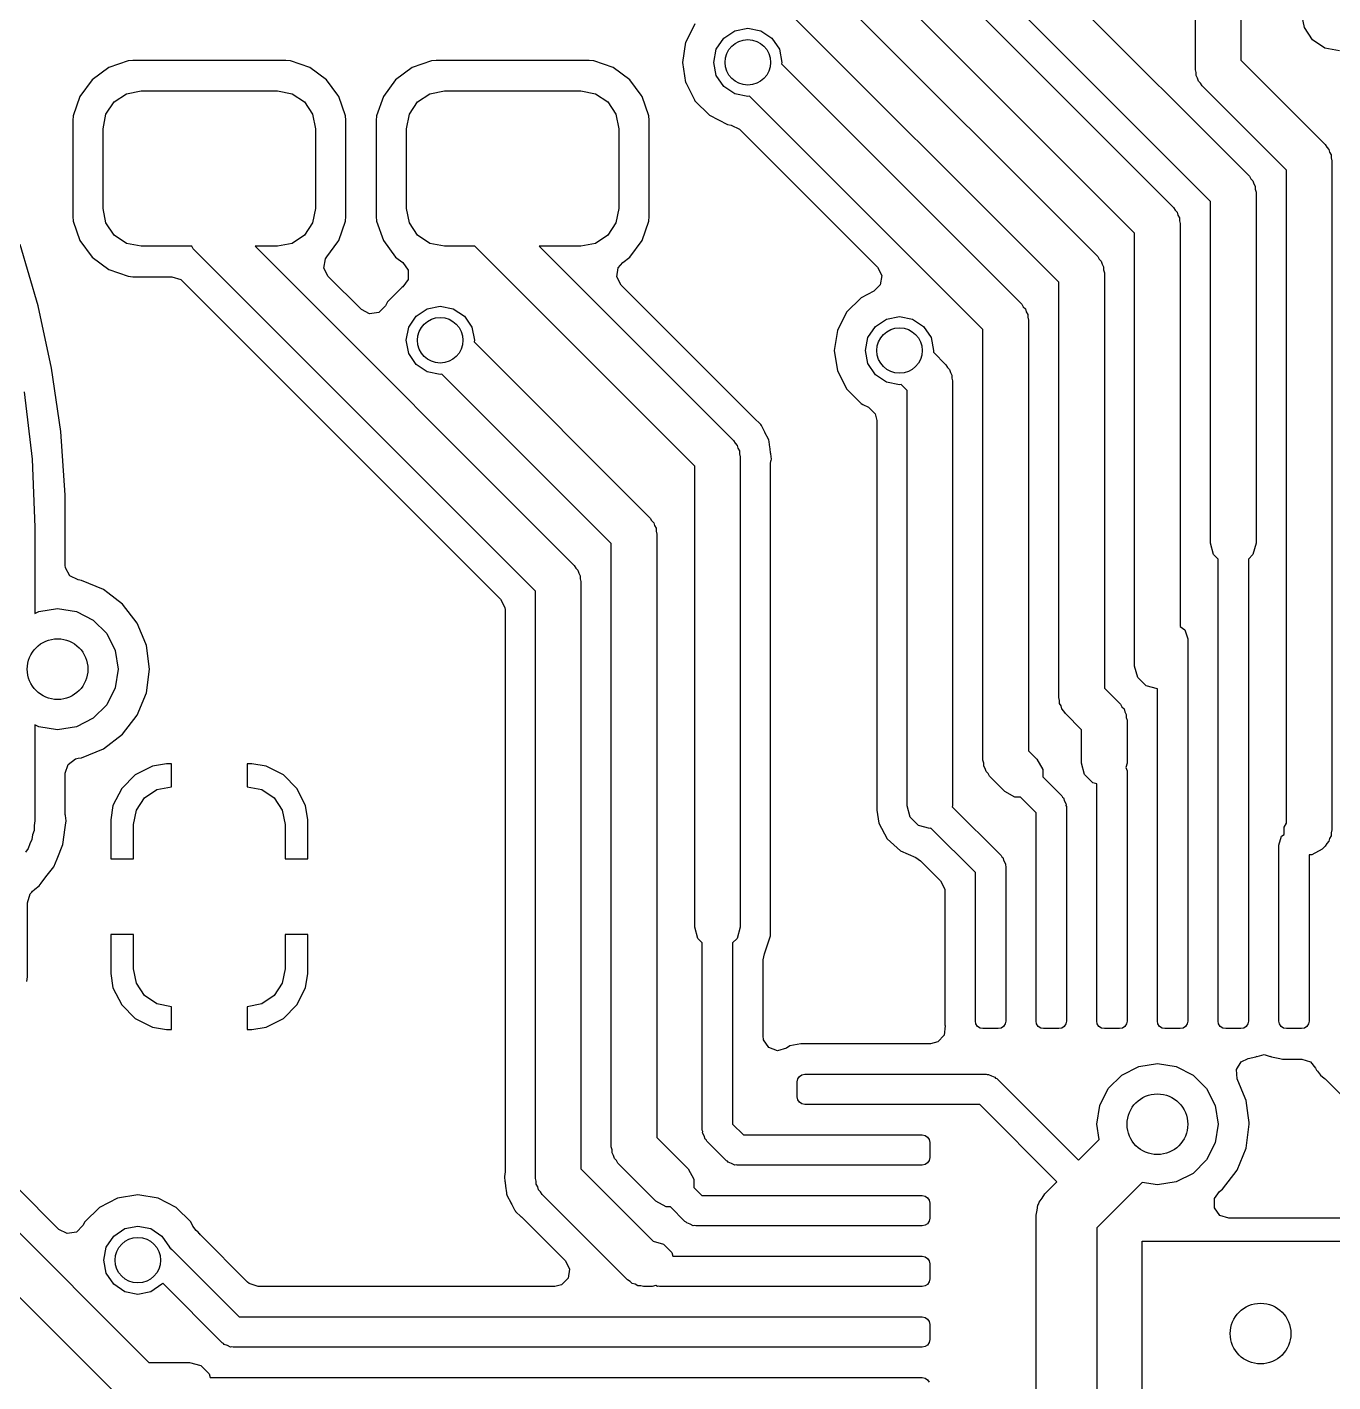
# Model space of a CAD drawing. Extents: x 0 to 2.79, y -2.39 to 0.
# Drawn here: x 1.4476 to 1.7865, y -1.7314 to -1.3798 of the extents above; entities that cross this region are included whole.
import ezdxf

# ---------------------------------------------------------------- set-up
doc = ezdxf.new("R2010")
doc.units = 0
doc.header["$MEASUREMENT"] = 0
doc.layers.add('BLACK', color=7, linetype='CONTINUOUS')

msp = doc.modelspace()

# ---------------------------------------------------------------- linework, layer by layer
at = {"layer": 'BLACK', "linetype": 'CONTINUOUS'}
for p, q in [((1.75079, -1.39089), (1.75079, -1.30603)), ((1.7626, -1.3063), (1.7626, -1.38845)), ((1.66417, -1.3457), (1.74512, -1.42665)), ((1.63661, -1.35058), (1.72544, -1.4394)), ((1.73504, -1.43327), (1.65409, -1.35232)), ((1.71535, -1.44602), (1.62653, -1.3572)), ((1.71398, -1.36766), (1.76481, -1.41849)), ((1.75472, -1.42512), (1.7039, -1.37429)), ((1.7791, -1.37995), (1.77835, -1.37618)), ((1.62092, -1.37901), (1.61852, -1.38374)), ((1.62838, -1.38271), (1.63126, -1.38079)), ((1.63126, -1.38079), (1.63465, -1.38012)), ((1.63465, -1.38012), (1.63804, -1.38079)), ((1.63804, -1.38079), (1.64091, -1.38271)), ((1.78123, -1.38314), (1.7791, -1.37995)), ((1.61851, -1.38374), (1.61768, -1.38898)), ((1.61852, -1.38374), (1.61851, -1.38374)), ((1.62646, -1.38559), (1.62838, -1.38271)), ((1.64091, -1.38271), (1.64283, -1.38559)), ((1.78442, -1.38527), (1.78123, -1.38314)), ((1.78819, -1.38602), (1.78442, -1.38527)), ((1.47383, -1.38858), (1.46878, -1.39034)), ((1.47503, -1.38846), (1.47383, -1.38858)), ((1.47383, -1.38858), (1.47383, -1.38858)), ((1.51473, -1.38846), (1.47503, -1.38846)), ((1.47503, -1.38846), (1.47503, -1.38846)), ((1.51474, -1.38846), (1.51473, -1.38846)), ((1.51593, -1.38858), (1.51474, -1.38846)), ((1.52098, -1.39034), (1.51593, -1.38858)), ((1.51593, -1.38858), (1.51593, -1.38858)), ((1.55257, -1.38858), (1.54752, -1.39034)), ((1.55377, -1.38846), (1.55257, -1.38858)), ((1.55257, -1.38858), (1.55257, -1.38858)), ((1.59348, -1.38846), (1.55377, -1.38846)), ((1.55377, -1.38846), (1.55377, -1.38846)), ((1.59467, -1.38858), (1.59348, -1.38846)), ((1.59348, -1.38846), (1.59348, -1.38846)), ((1.59972, -1.39034), (1.59467, -1.38858)), ((1.59467, -1.38858), (1.59467, -1.38858)), ((1.62579, -1.38898), (1.62646, -1.38559)), ((1.64283, -1.38559), (1.6435, -1.38898)), ((1.7626, -1.38845), (1.78449, -1.41034)), ((1.46878, -1.39034), (1.46448, -1.39352)), ((1.52528, -1.39352), (1.52098, -1.39034)), ((1.54752, -1.39034), (1.54322, -1.39352)), ((1.60402, -1.39352), (1.59972, -1.39034)), ((1.61768, -1.38898), (1.61768, -1.38898)), ((1.61768, -1.38898), (1.61851, -1.39422)), ((1.62646, -1.39237), (1.62579, -1.38898)), ((1.6435, -1.38898), (1.64342, -1.3894)), ((1.64342, -1.3894), (1.70575, -1.45173)), ((1.75099, -1.39164), (1.75079, -1.39089)), ((1.75099, -1.39242), (1.75099, -1.39164)), ((1.46448, -1.39352), (1.46131, -1.39782)), ((1.46448, -1.39352), (1.46448, -1.39352)), ((1.52823, -1.39751), (1.52528, -1.39352)), ((1.52528, -1.39352), (1.52528, -1.39352)), ((1.52528, -1.39352), (1.52528, -1.39352)), ((1.52528, -1.39352), (1.52528, -1.39352)), ((1.52528, -1.39352), (1.52528, -1.39352)), ((1.54322, -1.39352), (1.54005, -1.39782)), ((1.54322, -1.39352), (1.54322, -1.39352)), ((1.60697, -1.39751), (1.60402, -1.39352)), ((1.60402, -1.39352), (1.60402, -1.39352)), ((1.60402, -1.39352), (1.60402, -1.39352)), ((1.60402, -1.39352), (1.60402, -1.39352)), ((1.60402, -1.39352), (1.60402, -1.39352)), ((1.61851, -1.39422), (1.61852, -1.39422)), ((1.61852, -1.39422), (1.6208, -1.39871)), ((1.62838, -1.39524), (1.62646, -1.39237)), ((1.63126, -1.39716), (1.62838, -1.39524)), ((1.75138, -1.39309), (1.75099, -1.39242)), ((1.75158, -1.39385), (1.75138, -1.39309)), ((1.75213, -1.3944), (1.75158, -1.39385)), ((1.75252, -1.39507), (1.75213, -1.3944)), ((1.77441, -1.41696), (1.75252, -1.39507)), ((1.46131, -1.39782), (1.45954, -1.40287)), ((1.46807, -1.40243), (1.47021, -1.39924)), ((1.47021, -1.39924), (1.4734, -1.39711)), ((1.4734, -1.39711), (1.47717, -1.39636)), ((1.47717, -1.39636), (1.5126, -1.39636)), ((1.5126, -1.39636), (1.51636, -1.39711)), ((1.51636, -1.39711), (1.51956, -1.39924)), ((1.51956, -1.39924), (1.52169, -1.40243)), ((1.52846, -1.39782), (1.52823, -1.39751)), ((1.53022, -1.40287), (1.52846, -1.39782)), ((1.54005, -1.39782), (1.53828, -1.40287)), ((1.54681, -1.40243), (1.54895, -1.39924)), ((1.54895, -1.39924), (1.55214, -1.39711)), ((1.55214, -1.39711), (1.55591, -1.39636)), ((1.55591, -1.39636), (1.59134, -1.39636)), ((1.59134, -1.39636), (1.59511, -1.39711)), ((1.59511, -1.39711), (1.5983, -1.39924)), ((1.5983, -1.39924), (1.60043, -1.40243)), ((1.6072, -1.39782), (1.60697, -1.39751)), ((1.60896, -1.40287), (1.6072, -1.39782)), ((1.6208, -1.39871), (1.62092, -1.39895)), ((1.62092, -1.39895), (1.62468, -1.4027)), ((1.63465, -1.39783), (1.63126, -1.39716)), ((1.63507, -1.39775), (1.63465, -1.39783)), ((1.69567, -1.45835), (1.63507, -1.39775)), ((1.45954, -1.40287), (1.45943, -1.40406)), ((1.45954, -1.40287), (1.45954, -1.40287)), ((1.46732, -1.4062), (1.46807, -1.40243)), ((1.52169, -1.40243), (1.52244, -1.4062)), ((1.53033, -1.40402), (1.53022, -1.40287)), ((1.53828, -1.40287), (1.53817, -1.40406)), ((1.53828, -1.40287), (1.53828, -1.40287)), ((1.54606, -1.4062), (1.54681, -1.40243)), ((1.60043, -1.40243), (1.60118, -1.4062)), ((1.60907, -1.40402), (1.60896, -1.40287)), ((1.62468, -1.4027), (1.62468, -1.4027)), ((1.62468, -1.4027), (1.6294, -1.40511)), ((1.45943, -1.40406), (1.45943, -1.42901)), ((1.46732, -1.42687), (1.46732, -1.4062)), ((1.52244, -1.4062), (1.52244, -1.42687)), ((1.53033, -1.40406), (1.53033, -1.40402)), ((1.53033, -1.42901), (1.53033, -1.40406)), ((1.53033, -1.40406), (1.53033, -1.40406)), ((1.53817, -1.40406), (1.53817, -1.42901)), ((1.54606, -1.42687), (1.54606, -1.4062)), ((1.60118, -1.4062), (1.60118, -1.42687)), ((1.60907, -1.40406), (1.60907, -1.40402)), ((1.60907, -1.42901), (1.60907, -1.40406)), ((1.60907, -1.40406), (1.60907, -1.40406)), ((1.6294, -1.40511), (1.6294, -1.40511)), ((1.6294, -1.40511), (1.6294, -1.40511)), ((1.6294, -1.40511), (1.63036, -1.40526)), ((1.63036, -1.40526), (1.63251, -1.40635)), ((1.63251, -1.40635), (1.66831, -1.44216)), ((1.78449, -1.41034), (1.78488, -1.41101)), ((1.78488, -1.41101), (1.78543, -1.41156)), ((1.78543, -1.41156), (1.78563, -1.41231)), ((1.78563, -1.41231), (1.78602, -1.41299)), ((1.78602, -1.41299), (1.78602, -1.41376)), ((1.77441, -1.58643), (1.77441, -1.41696)), ((1.78602, -1.41376), (1.78622, -1.41451)), ((1.78622, -1.41451), (1.78622, -1.58819)), ((1.76481, -1.41849), (1.76519, -1.41917)), ((1.76519, -1.41917), (1.76574, -1.41972)), ((1.76574, -1.41972), (1.76595, -1.42047)), ((1.76595, -1.42047), (1.76633, -1.42114)), ((1.76633, -1.42114), (1.76633, -1.42192)), ((1.76633, -1.42192), (1.76654, -1.42267)), ((1.76654, -1.42267), (1.76654, -1.51378)), ((1.46807, -1.43064), (1.46732, -1.42687)), ((1.52244, -1.42687), (1.52169, -1.43064)), ((1.54681, -1.43064), (1.54606, -1.42687)), ((1.60118, -1.42687), (1.60043, -1.43064)), ((1.74512, -1.42665), (1.74551, -1.42732)), ((1.74551, -1.42732), (1.74606, -1.42787)), ((1.75472, -1.51378), (1.75472, -1.42512)), ((1.45943, -1.42901), (1.45954, -1.4302)), ((1.45954, -1.4302), (1.45954, -1.4302)), ((1.45954, -1.4302), (1.46131, -1.43525)), ((1.47021, -1.43383), (1.46807, -1.43064)), ((1.52169, -1.43064), (1.51956, -1.43383)), ((1.52846, -1.43525), (1.53022, -1.4302)), ((1.53022, -1.4302), (1.53033, -1.42901)), ((1.53033, -1.42901), (1.53033, -1.42901)), ((1.53817, -1.42901), (1.53828, -1.4302)), ((1.53828, -1.4302), (1.53828, -1.4302)), ((1.53828, -1.4302), (1.54005, -1.43525)), ((1.54895, -1.43383), (1.54681, -1.43064)), ((1.60043, -1.43064), (1.5983, -1.43383)), ((1.6072, -1.43525), (1.60896, -1.4302)), ((1.60896, -1.4302), (1.60907, -1.42901)), ((1.60907, -1.42901), (1.60907, -1.42901)), ((1.74606, -1.42787), (1.74626, -1.42862)), ((1.74626, -1.42862), (1.74665, -1.42929)), ((1.74665, -1.42929), (1.74665, -1.43007)), ((1.74665, -1.43007), (1.74685, -1.43082)), ((1.74685, -1.43082), (1.74685, -1.53538)), ((1.4734, -1.43596), (1.47021, -1.43383)), ((1.51956, -1.43383), (1.51636, -1.43596)), ((1.55214, -1.43596), (1.54895, -1.43383)), ((1.5983, -1.43383), (1.59511, -1.43596)), ((1.73504, -1.54567), (1.73504, -1.43327)), ((1.45043, -1.45215), (1.44576, -1.43624)), ((1.46131, -1.43525), (1.46448, -1.43955)), ((1.47717, -1.43671), (1.4734, -1.43596)), ((1.49033, -1.43671), (1.47717, -1.43671)), ((1.49071, -1.43737), (1.49033, -1.43671)), ((1.57953, -1.52619), (1.49071, -1.43737)), ((1.5126, -1.43671), (1.50675, -1.43671)), ((1.50675, -1.43671), (1.58961, -1.51957)), ((1.51636, -1.43596), (1.5126, -1.43671)), ((1.52535, -1.43946), (1.52823, -1.43556)), ((1.52823, -1.43556), (1.52846, -1.43525)), ((1.54005, -1.43525), (1.54322, -1.43955)), ((1.55591, -1.43671), (1.55214, -1.43596)), ((1.56379, -1.43671), (1.55591, -1.43671)), ((1.62087, -1.49378), (1.56379, -1.43671)), ((1.59134, -1.43671), (1.5805, -1.43671)), ((1.5805, -1.43671), (1.63095, -1.48716)), ((1.59511, -1.43596), (1.59134, -1.43671)), ((1.60402, -1.43955), (1.6072, -1.43525)), ((1.46448, -1.43955), (1.46448, -1.43955)), ((1.46448, -1.43955), (1.46448, -1.43955)), ((1.46448, -1.43955), (1.46448, -1.43955)), ((1.46448, -1.43955), (1.46448, -1.43955)), ((1.46448, -1.43955), (1.46878, -1.44273)), ((1.52464, -1.44238), (1.52501, -1.44)), ((1.52501, -1.44), (1.52535, -1.43946)), ((1.54322, -1.43955), (1.54322, -1.43955)), ((1.54322, -1.43955), (1.54322, -1.43955)), ((1.54322, -1.43955), (1.5439, -1.44005)), ((1.5439, -1.44005), (1.5451, -1.44094)), ((1.5451, -1.44094), (1.5465, -1.44289)), ((1.60103, -1.44227), (1.60219, -1.44091)), ((1.60219, -1.44091), (1.60402, -1.43955)), ((1.72544, -1.4394), (1.72582, -1.44007)), ((1.72582, -1.44007), (1.72637, -1.44062)), ((1.72637, -1.44062), (1.72658, -1.44137)), ((1.72658, -1.44137), (1.72696, -1.44205)), ((1.46878, -1.44273), (1.46878, -1.44273)), ((1.46878, -1.44273), (1.46878, -1.44273)), ((1.46878, -1.44273), (1.47383, -1.44449)), ((1.47383, -1.44449), (1.47503, -1.44461)), ((1.47503, -1.44461), (1.47503, -1.44461)), ((1.47503, -1.44461), (1.47503, -1.44461)), ((1.47503, -1.44461), (1.48516, -1.44461)), ((1.48516, -1.44461), (1.48746, -1.44535)), ((1.52573, -1.44453), (1.52464, -1.44238)), ((1.53435, -1.45314), (1.52573, -1.44453)), ((1.5465, -1.44289), (1.54648, -1.4453)), ((1.60065, -1.44465), (1.60103, -1.44227)), ((1.60175, -1.4468), (1.60065, -1.44465)), ((1.66831, -1.44216), (1.66941, -1.4443)), ((1.66941, -1.4443), (1.66903, -1.44668)), ((1.72696, -1.44205), (1.72696, -1.44282)), ((1.72696, -1.44282), (1.72717, -1.44358)), ((1.72717, -1.44358), (1.72717, -1.55138)), ((1.48746, -1.44535), (1.48792, -1.44575)), ((1.48792, -1.44575), (1.57049, -1.52832)), ((1.54484, -1.44739), (1.54109, -1.45114)), ((1.54507, -1.44722), (1.54484, -1.44739)), ((1.54648, -1.4453), (1.54507, -1.44722)), ((1.6363, -1.48135), (1.60175, -1.4468)), ((1.66733, -1.44839), (1.66405, -1.45006)), ((1.66903, -1.44668), (1.66733, -1.44839)), ((1.71535, -1.55382), (1.71535, -1.44602)), ((1.54109, -1.45114), (1.54058, -1.45216)), ((1.66405, -1.45006), (1.66029, -1.45381)), ((1.70575, -1.45173), (1.70614, -1.4524)), ((1.45396, -1.46835), (1.45043, -1.45215)), ((1.53649, -1.45424), (1.53435, -1.45314)), ((1.53887, -1.45386), (1.53649, -1.45424)), ((1.54058, -1.45216), (1.53887, -1.45386)), ((1.54663, -1.45772), (1.54855, -1.45485)), ((1.54855, -1.45485), (1.55142, -1.45293)), ((1.55142, -1.45293), (1.55481, -1.45225)), ((1.55481, -1.45225), (1.5582, -1.45293)), ((1.5582, -1.45293), (1.56108, -1.45485)), ((1.56108, -1.45485), (1.563, -1.45772)), ((1.66029, -1.45381), (1.65789, -1.45854)), ((1.66775, -1.45752), (1.67063, -1.4556)), ((1.67063, -1.4556), (1.67402, -1.45492)), ((1.67402, -1.45492), (1.67741, -1.4556)), ((1.67741, -1.4556), (1.68028, -1.45752)), ((1.70614, -1.4524), (1.70669, -1.45295)), ((1.70669, -1.45295), (1.70689, -1.4537)), ((1.70689, -1.4537), (1.70728, -1.45438)), ((1.70728, -1.45438), (1.70728, -1.45515)), ((1.70728, -1.45515), (1.70748, -1.45591)), ((1.54596, -1.46111), (1.54663, -1.45772)), ((1.563, -1.45772), (1.56367, -1.46111)), ((1.65789, -1.45854), (1.65705, -1.46378)), ((1.65789, -1.45854), (1.65789, -1.45854)), ((1.66583, -1.46039), (1.66775, -1.45752)), ((1.68028, -1.45752), (1.6822, -1.46039)), ((1.69567, -1.57008), (1.69567, -1.45835)), ((1.70748, -1.45591), (1.70748, -1.56763)), ((1.54663, -1.4645), (1.54596, -1.46111)), ((1.56367, -1.46111), (1.56359, -1.46153)), ((1.56359, -1.46153), (1.60929, -1.50724)), ((1.66516, -1.46378), (1.66583, -1.46039)), ((1.6822, -1.46039), (1.68287, -1.46378)), ((1.54855, -1.46738), (1.54663, -1.4645)), ((1.65705, -1.46378), (1.65705, -1.46378)), ((1.65705, -1.46378), (1.65789, -1.46902)), ((1.66583, -1.46717), (1.66516, -1.46378)), ((1.68287, -1.46378), (1.68279, -1.4642)), ((1.68279, -1.4642), (1.68607, -1.46748)), ((1.45632, -1.48477), (1.45396, -1.46835)), ((1.55142, -1.4693), (1.54855, -1.46738)), ((1.55481, -1.46997), (1.55142, -1.4693)), ((1.65789, -1.46902), (1.65789, -1.46902)), ((1.65789, -1.46902), (1.66024, -1.47364)), ((1.66775, -1.47004), (1.66583, -1.46717)), ((1.68607, -1.46748), (1.68645, -1.46815)), ((1.68645, -1.46815), (1.687, -1.4687)), ((1.687, -1.4687), (1.68721, -1.46945)), ((1.68721, -1.46945), (1.68759, -1.47013)), ((1.55524, -1.46989), (1.55481, -1.46997)), ((1.59921, -1.51386), (1.55524, -1.46989)), ((1.67063, -1.47196), (1.66775, -1.47004)), ((1.67402, -1.47264), (1.67063, -1.47196)), ((1.67444, -1.47255), (1.67402, -1.47264)), ((1.67598, -1.4741), (1.67444, -1.47255)), ((1.68759, -1.47013), (1.68759, -1.4709)), ((1.68759, -1.4709), (1.6878, -1.47165)), ((1.6878, -1.47165), (1.6878, -1.58189)), ((1.44685, -1.47452), (1.44891, -1.492)), ((1.66024, -1.47364), (1.66029, -1.47375)), ((1.66029, -1.47375), (1.66405, -1.4775)), ((1.67598, -1.58189), (1.67598, -1.4741)), ((1.66405, -1.4775), (1.66405, -1.4775)), ((1.66405, -1.4775), (1.66405, -1.4775)), ((1.66405, -1.4775), (1.66452, -1.47774)), ((1.66452, -1.47774), (1.66596, -1.47848)), ((1.66596, -1.47848), (1.66767, -1.48018)), ((1.66767, -1.48018), (1.66809, -1.48195)), ((1.63636, -1.48141), (1.6363, -1.48135)), ((1.63781, -1.48275), (1.63636, -1.48141)), ((1.63799, -1.48297), (1.63781, -1.48275)), ((1.63816, -1.48321), (1.63799, -1.48297)), ((1.63903, -1.48499), (1.63816, -1.48321)), ((1.66809, -1.48195), (1.66809, -1.58303)), ((1.4575, -1.50131), (1.45632, -1.48477)), ((1.63095, -1.48716), (1.63134, -1.48784)), ((1.63906, -1.48506), (1.63903, -1.48499)), ((1.64, -1.4868), (1.63906, -1.48506)), ((1.6401, -1.48707), (1.64, -1.4868)), ((1.64018, -1.48735), (1.6401, -1.48707)), ((1.63134, -1.48784), (1.63189, -1.48839)), ((1.63189, -1.48839), (1.63209, -1.48914)), ((1.63209, -1.48914), (1.63248, -1.48981)), ((1.63248, -1.48981), (1.63248, -1.49059)), ((1.63248, -1.49059), (1.63268, -1.49134)), ((1.64029, -1.48825), (1.64018, -1.48735)), ((1.64018, -1.48735), (1.64018, -1.48735)), ((1.64042, -1.48931), (1.64029, -1.48825)), ((1.64044, -1.48939), (1.64042, -1.48931)), ((1.64057, -1.4902), (1.64044, -1.48939)), ((1.64057, -1.49036), (1.64057, -1.4902)), ((1.64059, -1.4906), (1.64057, -1.49036)), ((1.64075, -1.49192), (1.64059, -1.4906)), ((1.44891, -1.492), (1.44961, -1.5096)), ((1.62087, -1.61339), (1.62087, -1.49378)), ((1.63268, -1.49134), (1.63268, -1.61339)), ((1.64057, -1.49317), (1.64065, -1.49237)), ((1.64057, -1.61569), (1.64057, -1.49317)), ((1.64065, -1.49237), (1.64066, -1.49234)), ((1.64066, -1.49234), (1.64075, -1.49192)), ((1.4575, -1.50502), (1.4575, -1.50131)), ((1.4575, -1.51945), (1.4575, -1.50502)), ((1.60929, -1.50724), (1.60968, -1.50791)), ((1.60968, -1.50791), (1.61023, -1.50846)), ((1.44961, -1.5096), (1.44961, -1.5096)), ((1.44961, -1.5096), (1.44961, -1.53201)), ((1.61023, -1.50846), (1.61043, -1.50921)), ((1.61043, -1.50921), (1.61082, -1.50989)), ((1.61082, -1.50989), (1.61082, -1.51066)), ((1.61082, -1.51066), (1.61102, -1.51142)), ((1.61102, -1.51142), (1.61102, -1.66803)), ((1.59921, -1.67047), (1.59921, -1.51386)), ((1.75552, -1.51673), (1.75472, -1.51378)), ((1.76654, -1.51378), (1.76574, -1.51673)), ((1.75669, -1.51791), (1.75552, -1.51673)), ((1.75669, -1.60728), (1.75669, -1.51791)), ((1.76574, -1.51673), (1.76457, -1.51791)), ((1.76457, -1.51791), (1.76457, -1.60728)), ((1.45757, -1.52016), (1.4575, -1.51945)), ((1.45871, -1.52228), (1.45757, -1.52016)), ((1.46089, -1.52332), (1.45871, -1.52228)), ((1.58961, -1.51957), (1.59, -1.52024)), ((1.59, -1.52024), (1.59055, -1.52079)), ((1.59055, -1.52079), (1.59075, -1.52154)), ((1.59075, -1.52154), (1.59114, -1.52222)), ((1.59114, -1.52222), (1.59114, -1.52299)), ((1.46168, -1.52342), (1.46089, -1.52332)), ((1.46743, -1.52581), (1.46168, -1.52342)), ((1.46168, -1.52342), (1.46168, -1.52342)), ((1.46855, -1.52666), (1.46743, -1.52581)), ((1.46743, -1.52581), (1.46743, -1.52581)), ((1.46743, -1.52581), (1.46743, -1.52581)), ((1.59114, -1.52299), (1.59134, -1.52375)), ((1.59134, -1.52375), (1.59134, -1.67618)), ((1.47237, -1.5296), (1.46855, -1.52666)), ((1.57049, -1.52832), (1.57159, -1.53047)), ((1.57953, -1.67863), (1.57953, -1.52619)), ((1.44961, -1.53201), (1.45065, -1.53148)), ((1.45065, -1.53148), (1.45551, -1.53071)), ((1.45551, -1.53071), (1.46038, -1.53148)), ((1.46038, -1.53148), (1.46477, -1.53372)), ((1.47616, -1.53453), (1.47237, -1.5296)), ((1.47237, -1.5296), (1.47237, -1.5296)), ((1.47237, -1.5296), (1.47237, -1.5296)), ((1.47237, -1.5296), (1.47237, -1.5296)), ((1.47237, -1.5296), (1.47237, -1.5296)), ((1.57159, -1.53047), (1.57163, -1.53108)), ((1.57163, -1.53108), (1.57163, -1.67679)), ((1.46477, -1.53372), (1.46825, -1.5372)), ((1.47839, -1.5399), (1.47616, -1.53453)), ((1.47616, -1.53453), (1.47616, -1.53453)), ((1.74685, -1.53538), (1.74807, -1.53627)), ((1.74807, -1.53627), (1.74882, -1.53858)), ((1.46825, -1.5372), (1.47049, -1.54159)), ((1.47855, -1.54028), (1.47839, -1.5399)), ((1.74882, -1.53858), (1.74882, -1.60728)), ((1.47049, -1.54159), (1.47126, -1.54646)), ((1.47936, -1.54646), (1.47855, -1.54028)), ((1.47126, -1.54646), (1.47049, -1.55132)), ((1.47855, -1.55263), (1.47936, -1.54646)), ((1.73583, -1.54862), (1.73504, -1.54567)), ((1.73799, -1.55078), (1.73583, -1.54862)), ((1.47049, -1.55132), (1.46825, -1.55571)), ((1.47616, -1.55838), (1.47855, -1.55263)), ((1.71556, -1.55457), (1.71535, -1.55382)), ((1.72717, -1.55138), (1.73134, -1.55555)), ((1.74094, -1.55157), (1.73799, -1.55078)), ((1.74094, -1.60728), (1.74094, -1.55157)), ((1.46825, -1.55571), (1.46477, -1.5592)), ((1.71556, -1.55535), (1.71556, -1.55457)), ((1.71594, -1.55602), (1.71556, -1.55535)), ((1.71615, -1.55678), (1.71594, -1.55602)), ((1.7167, -1.55733), (1.71615, -1.55678)), ((1.71708, -1.558), (1.7167, -1.55733)), ((1.73134, -1.55555), (1.73173, -1.55623)), ((1.73173, -1.55623), (1.73228, -1.55678)), ((1.73228, -1.55678), (1.73248, -1.55753)), ((1.73248, -1.55753), (1.73287, -1.5582)), ((1.45065, -1.56143), (1.44961, -1.5609)), ((1.44961, -1.5609), (1.44961, -1.58583)), ((1.46477, -1.5592), (1.46038, -1.56143)), ((1.47237, -1.56332), (1.47616, -1.55838)), ((1.72126, -1.56217), (1.71708, -1.558)), ((1.73287, -1.5582), (1.73287, -1.55898)), ((1.73287, -1.55898), (1.73307, -1.55973)), ((1.73307, -1.55973), (1.73307, -1.57087)), ((1.45551, -1.5622), (1.45065, -1.56143)), ((1.46038, -1.56143), (1.45551, -1.5622)), ((1.46743, -1.56711), (1.47237, -1.56332)), ((1.72126, -1.57087), (1.72126, -1.56217)), ((1.46168, -1.56949), (1.46743, -1.56711)), ((1.70748, -1.56763), (1.70969, -1.56984)), ((1.4575, -1.57346), (1.45824, -1.57117)), ((1.45824, -1.57117), (1.46019, -1.56975)), ((1.46019, -1.56975), (1.46089, -1.56959)), ((1.46089, -1.56959), (1.46168, -1.56949)), ((1.48011, -1.57165), (1.47567, -1.57391)), ((1.4838, -1.57106), (1.48011, -1.57165)), ((1.48011, -1.57165), (1.48011, -1.57165)), ((1.48504, -1.57106), (1.4838, -1.57106)), ((1.4838, -1.57106), (1.4838, -1.57106)), ((1.48504, -1.57697), (1.48504, -1.57106)), ((1.50472, -1.57106), (1.50472, -1.57697)), ((1.50596, -1.57106), (1.50472, -1.57106)), ((1.50472, -1.57106), (1.50472, -1.57106)), ((1.50965, -1.57165), (1.50596, -1.57106)), ((1.5141, -1.57391), (1.50965, -1.57165)), ((1.50965, -1.57165), (1.50965, -1.57165)), ((1.69587, -1.57083), (1.69567, -1.57008)), ((1.69587, -1.57161), (1.69587, -1.57083)), ((1.69626, -1.57228), (1.69587, -1.57161)), ((1.70969, -1.56984), (1.71122, -1.57249)), ((1.72205, -1.57382), (1.72126, -1.57087)), ((1.73307, -1.57087), (1.73278, -1.57194)), ((1.4575, -1.58415), (1.4575, -1.57346)), ((1.47567, -1.57391), (1.47214, -1.57744)), ((1.51762, -1.57744), (1.5141, -1.57391)), ((1.69646, -1.57303), (1.69626, -1.57228)), ((1.69701, -1.57358), (1.69646, -1.57303)), ((1.6974, -1.57425), (1.69701, -1.57358)), ((1.70134, -1.57819), (1.6974, -1.57425)), ((1.71122, -1.57249), (1.71122, -1.5744)), ((1.71122, -1.5744), (1.71617, -1.57936)), ((1.72421, -1.57598), (1.72205, -1.57382)), ((1.73278, -1.57194), (1.73307, -1.57283)), ((1.73307, -1.57283), (1.73307, -1.60728)), ((1.47214, -1.57744), (1.46988, -1.58188)), ((1.47808, -1.57985), (1.48127, -1.57772)), ((1.48127, -1.57772), (1.48504, -1.57697)), ((1.50472, -1.57697), (1.50849, -1.57772)), ((1.50849, -1.57772), (1.51168, -1.57985)), ((1.51989, -1.58188), (1.51762, -1.57744)), ((1.70398, -1.57972), (1.70134, -1.57819)), ((1.7252, -1.57624), (1.72421, -1.57598)), ((1.7252, -1.60728), (1.7252, -1.57624)), ((1.46988, -1.58188), (1.46929, -1.58557)), ((1.46988, -1.58188), (1.46988, -1.58188)), ((1.47595, -1.58304), (1.47808, -1.57985)), ((1.51168, -1.57985), (1.51382, -1.58304)), ((1.52047, -1.58557), (1.51989, -1.58188)), ((1.51989, -1.58188), (1.51989, -1.58188)), ((1.67678, -1.58484), (1.67598, -1.58189)), ((1.6878, -1.58189), (1.68772, -1.58216)), ((1.68772, -1.58216), (1.70042, -1.59485)), ((1.7054, -1.57972), (1.70398, -1.57972)), ((1.70945, -1.58377), (1.7054, -1.57972)), ((1.71617, -1.57936), (1.71631, -1.57964)), ((1.71631, -1.57964), (1.71657, -1.57983)), ((1.71657, -1.57983), (1.71686, -1.5807)), ((1.71686, -1.5807), (1.71727, -1.58153)), ((1.71727, -1.58153), (1.71722, -1.58184)), ((1.71722, -1.58184), (1.71732, -1.58214)), ((1.71732, -1.58214), (1.71732, -1.60728)), ((1.45752, -1.5844), (1.4575, -1.58415)), ((1.4577, -1.58583), (1.45752, -1.5844)), ((1.46929, -1.58557), (1.46929, -1.59567)), ((1.4752, -1.58681), (1.47595, -1.58304)), ((1.51382, -1.58304), (1.51457, -1.58681)), ((1.52047, -1.59567), (1.52047, -1.58557)), ((1.66809, -1.58303), (1.66866, -1.58643)), ((1.67894, -1.587), (1.67678, -1.58484)), ((1.70945, -1.60728), (1.70945, -1.58377)), ((1.44941, -1.58829), (1.44903, -1.58947)), ((1.44961, -1.58583), (1.44941, -1.58705)), ((1.44941, -1.58705), (1.44941, -1.58829)), ((1.45689, -1.592), (1.45748, -1.58753)), ((1.45748, -1.58753), (1.45756, -1.58692)), ((1.45756, -1.58692), (1.4577, -1.58583)), ((1.4577, -1.58583), (1.4577, -1.58583)), ((1.4752, -1.59567), (1.4752, -1.58681)), ((1.51457, -1.58681), (1.51457, -1.59567)), ((1.66866, -1.58643), (1.66866, -1.58643)), ((1.66866, -1.58643), (1.66866, -1.58643)), ((1.66866, -1.58643), (1.67085, -1.59048)), ((1.68189, -1.5878), (1.67894, -1.587)), ((1.68216, -1.58772), (1.68189, -1.5878)), ((1.6937, -1.59927), (1.68216, -1.58772)), ((1.77382, -1.58745), (1.77441, -1.58643)), ((1.77382, -1.58935), (1.77382, -1.58745)), ((1.78622, -1.58819), (1.78602, -1.58894)), ((1.78602, -1.58894), (1.78602, -1.58972)), ((1.44827, -1.5918), (1.44789, -1.59298)), ((1.44884, -1.59069), (1.44827, -1.5918)), ((1.44903, -1.58947), (1.44884, -1.59069)), ((1.45537, -1.59567), (1.45689, -1.592)), ((1.67085, -1.59048), (1.67085, -1.59048)), ((1.67085, -1.59048), (1.67424, -1.5936)), ((1.77244, -1.59213), (1.77319, -1.58981)), ((1.77244, -1.60728), (1.77244, -1.59213)), ((1.77319, -1.58981), (1.77382, -1.58935)), ((1.78449, -1.59236), (1.7837, -1.59315)), ((1.78488, -1.59169), (1.78449, -1.59236)), ((1.78543, -1.59114), (1.78488, -1.59169)), ((1.78563, -1.59039), (1.78543, -1.59114)), ((1.78602, -1.58972), (1.78563, -1.59039)), ((1.44789, -1.59298), (1.44716, -1.59398)), ((1.45451, -1.59775), (1.45537, -1.59567)), ((1.46929, -1.59567), (1.4752, -1.59567)), ((1.46929, -1.59567), (1.46929, -1.59567)), ((1.51457, -1.59567), (1.52047, -1.59567)), ((1.52047, -1.59567), (1.52047, -1.59567)), ((1.67424, -1.5936), (1.67424, -1.5936)), ((1.67424, -1.5936), (1.67424, -1.5936)), ((1.67424, -1.5936), (1.67424, -1.5936)), ((1.67424, -1.5936), (1.67826, -1.59536)), ((1.67826, -1.59536), (1.67945, -1.59618)), ((1.67945, -1.59618), (1.68467, -1.6014)), ((1.70042, -1.59485), (1.70057, -1.59514)), ((1.70057, -1.59514), (1.70082, -1.59532)), ((1.70082, -1.59532), (1.70111, -1.5962)), ((1.70111, -1.5962), (1.70153, -1.59702)), ((1.78106, -1.59468), (1.78031, -1.59468)), ((1.78031, -1.59468), (1.78031, -1.60728)), ((1.7837, -1.59315), (1.78106, -1.59468)), ((1.45248, -1.60039), (1.45451, -1.59775)), ((1.6937, -1.60728), (1.6937, -1.59927)), ((1.70153, -1.59702), (1.70148, -1.59734)), ((1.70148, -1.59734), (1.70157, -1.59764)), ((1.70157, -1.59764), (1.70157, -1.60728)), ((1.44958, -1.60356), (1.45072, -1.60269)), ((1.45072, -1.60269), (1.45128, -1.60196)), ((1.45128, -1.60196), (1.45248, -1.60039)), ((1.68467, -1.6014), (1.68576, -1.60354)), ((1.44766, -1.60708), (1.4484, -1.60479)), ((1.4484, -1.60479), (1.4488, -1.60432)), ((1.4488, -1.60432), (1.449, -1.60411)), ((1.449, -1.60411), (1.44939, -1.60373)), ((1.44939, -1.60373), (1.44958, -1.60356)), ((1.68576, -1.60354), (1.68581, -1.60415)), ((1.68581, -1.60415), (1.68581, -1.63877)), ((1.44766, -1.62545), (1.44766, -1.60708)), ((1.6937, -1.6378), (1.6937, -1.60728)), ((1.70157, -1.60728), (1.70157, -1.6378)), ((1.70945, -1.6378), (1.70945, -1.60728)), ((1.70945, -1.60728), (1.70945, -1.60728)), ((1.71732, -1.60728), (1.71732, -1.60728)), ((1.71732, -1.60728), (1.71732, -1.6378)), ((1.7252, -1.6378), (1.7252, -1.60728)), ((1.73307, -1.60728), (1.73307, -1.6378)), ((1.74094, -1.6378), (1.74094, -1.60728)), ((1.74882, -1.60728), (1.74882, -1.6378)), ((1.75669, -1.6378), (1.75669, -1.60728)), ((1.75669, -1.60728), (1.75669, -1.60728)), ((1.76457, -1.60728), (1.76457, -1.60728)), ((1.76457, -1.60728), (1.76457, -1.6378)), ((1.77244, -1.6378), (1.77244, -1.60728)), ((1.77244, -1.60728), (1.77244, -1.60728)), ((1.78031, -1.60728), (1.78031, -1.6378)), ((1.62166, -1.61634), (1.62087, -1.61339)), ((1.63268, -1.61339), (1.63189, -1.61634)), ((1.4752, -1.61535), (1.46929, -1.61535)), ((1.46929, -1.61535), (1.46929, -1.61535)), ((1.46929, -1.61535), (1.46929, -1.62545)), ((1.4752, -1.62421), (1.4752, -1.61535)), ((1.52047, -1.61535), (1.51457, -1.61535)), ((1.51457, -1.61535), (1.51457, -1.62421)), ((1.52047, -1.62545), (1.52047, -1.61535)), ((1.62283, -1.61752), (1.62166, -1.61634)), ((1.63189, -1.61634), (1.63071, -1.61752)), ((1.63908, -1.62004), (1.64057, -1.61569)), ((1.62283, -1.66614), (1.62283, -1.61752)), ((1.63071, -1.61752), (1.63071, -1.66451)), ((1.6386, -1.62191), (1.63899, -1.62036)), ((1.63897, -1.62035), (1.63907, -1.62006)), ((1.63899, -1.62036), (1.63897, -1.62035)), ((1.63907, -1.62005), (1.63908, -1.62004)), ((1.63907, -1.62006), (1.63907, -1.62005)), ((1.63908, -1.62004), (1.63908, -1.62004)), ((1.47595, -1.62798), (1.4752, -1.62421)), ((1.51457, -1.62421), (1.51382, -1.62798)), ((1.6386, -1.64161), (1.6386, -1.62191)), ((1.44755, -1.62755), (1.44766, -1.62635)), ((1.44766, -1.62635), (1.44766, -1.62545)), ((1.44766, -1.62635), (1.44766, -1.62635)), ((1.46929, -1.62545), (1.46988, -1.62914)), ((1.51989, -1.62914), (1.52047, -1.62545)), ((1.46988, -1.62914), (1.46988, -1.62914)), ((1.46988, -1.62914), (1.47214, -1.63358)), ((1.47808, -1.63117), (1.47595, -1.62798)), ((1.48127, -1.63331), (1.47808, -1.63117)), ((1.51168, -1.63117), (1.50849, -1.63331)), ((1.51382, -1.62798), (1.51168, -1.63117)), ((1.51762, -1.63358), (1.51989, -1.62914)), ((1.51989, -1.62914), (1.51989, -1.62914)), ((1.47214, -1.63358), (1.47567, -1.63711)), ((1.48504, -1.63406), (1.48127, -1.63331)), ((1.48504, -1.63996), (1.48504, -1.63406)), ((1.50849, -1.63331), (1.50472, -1.63406)), ((1.50472, -1.63406), (1.50472, -1.63996)), ((1.5141, -1.63711), (1.51762, -1.63358)), ((1.47567, -1.63711), (1.48011, -1.63938)), ((1.50965, -1.63938), (1.5141, -1.63711)), ((1.69385, -1.63855), (1.6937, -1.6378)), ((1.70157, -1.6378), (1.70142, -1.63855)), ((1.7096, -1.63855), (1.70945, -1.6378)), ((1.71732, -1.6378), (1.71717, -1.63855)), ((1.72535, -1.63855), (1.7252, -1.6378)), ((1.73307, -1.6378), (1.73292, -1.63855)), ((1.74109, -1.63855), (1.74094, -1.6378)), ((1.74882, -1.6378), (1.74867, -1.63855)), ((1.75684, -1.63855), (1.75669, -1.6378)), ((1.76457, -1.6378), (1.76442, -1.63855)), ((1.77259, -1.63855), (1.77244, -1.6378)), ((1.78031, -1.6378), (1.78017, -1.63855)), ((1.48011, -1.63938), (1.48011, -1.63938)), ((1.48011, -1.63938), (1.4838, -1.63996)), ((1.4838, -1.63996), (1.48504, -1.63996)), ((1.48504, -1.63996), (1.48504, -1.63996)), ((1.50472, -1.63996), (1.50472, -1.63996)), ((1.50472, -1.63996), (1.50596, -1.63996)), ((1.50596, -1.63996), (1.50965, -1.63938)), ((1.50596, -1.63996), (1.50596, -1.63996)), ((1.50965, -1.63938), (1.50965, -1.63938)), ((1.63875, -1.64267), (1.6386, -1.64161)), ((1.68557, -1.64142), (1.68394, -1.64318)), ((1.68586, -1.63902), (1.68557, -1.64142)), ((1.68581, -1.63877), (1.68586, -1.63902)), ((1.69428, -1.63919), (1.69385, -1.63855)), ((1.69492, -1.63961), (1.69428, -1.63919)), ((1.69567, -1.63976), (1.69492, -1.63961)), ((1.69961, -1.63976), (1.69567, -1.63976)), ((1.70036, -1.63961), (1.69961, -1.63976)), ((1.701, -1.63919), (1.70036, -1.63961)), ((1.70142, -1.63855), (1.701, -1.63919)), ((1.71003, -1.63919), (1.7096, -1.63855)), ((1.71066, -1.63961), (1.71003, -1.63919)), ((1.71142, -1.63976), (1.71066, -1.63961)), ((1.71535, -1.63976), (1.71142, -1.63976)), ((1.71611, -1.63961), (1.71535, -1.63976)), ((1.71675, -1.63919), (1.71611, -1.63961)), ((1.71717, -1.63855), (1.71675, -1.63919)), ((1.72577, -1.63919), (1.72535, -1.63855)), ((1.72641, -1.63961), (1.72577, -1.63919)), ((1.72717, -1.63976), (1.72641, -1.63961)), ((1.7311, -1.63976), (1.72717, -1.63976)), ((1.73186, -1.63961), (1.7311, -1.63976)), ((1.73249, -1.63919), (1.73186, -1.63961)), ((1.73292, -1.63855), (1.73249, -1.63919)), ((1.74152, -1.63919), (1.74109, -1.63855)), ((1.74216, -1.63961), (1.74152, -1.63919)), ((1.74291, -1.63976), (1.74216, -1.63961)), ((1.74685, -1.63976), (1.74291, -1.63976)), ((1.7476, -1.63961), (1.74685, -1.63976)), ((1.74824, -1.63919), (1.7476, -1.63961)), ((1.74867, -1.63855), (1.74824, -1.63919)), ((1.75727, -1.63919), (1.75684, -1.63855)), ((1.75791, -1.63961), (1.75727, -1.63919)), ((1.75866, -1.63976), (1.75791, -1.63961)), ((1.7626, -1.63976), (1.75866, -1.63976)), ((1.76335, -1.63961), (1.7626, -1.63976)), ((1.76399, -1.63919), (1.76335, -1.63961)), ((1.76442, -1.63855), (1.76399, -1.63919)), ((1.77302, -1.63919), (1.77259, -1.63855)), ((1.77366, -1.63961), (1.77302, -1.63919)), ((1.77441, -1.63976), (1.77366, -1.63961)), ((1.77835, -1.63976), (1.77441, -1.63976)), ((1.7791, -1.63961), (1.77835, -1.63976)), ((1.77974, -1.63919), (1.7791, -1.63961)), ((1.78017, -1.63855), (1.77974, -1.63919)), ((1.64009, -1.64467), (1.63875, -1.64267)), ((1.64235, -1.64551), (1.64009, -1.64467)), ((1.64467, -1.64485), (1.64235, -1.64551)), ((1.64556, -1.64425), (1.64467, -1.64485)), ((1.64844, -1.64368), (1.64556, -1.64425)), ((1.64556, -1.64425), (1.64556, -1.64425)), ((1.68089, -1.64368), (1.64844, -1.64368)), ((1.64844, -1.64368), (1.64844, -1.64368)), ((1.64844, -1.64368), (1.64844, -1.64368)), ((1.68204, -1.64368), (1.68089, -1.64368)), ((1.68394, -1.64318), (1.68204, -1.64368)), ((1.73608, -1.64959), (1.74094, -1.64882)), ((1.74094, -1.64882), (1.74581, -1.64959)), ((1.76147, -1.65039), (1.76272, -1.64833)), ((1.76272, -1.64833), (1.7645, -1.64747)), ((1.7645, -1.64747), (1.76645, -1.64709)), ((1.76645, -1.64709), (1.7668, -1.64694)), ((1.76645, -1.64709), (1.76645, -1.64709)), ((1.7668, -1.64694), (1.76683, -1.64702)), ((1.76683, -1.64702), (1.76866, -1.6465)), ((1.76866, -1.6465), (1.77018, -1.647)), ((1.77018, -1.647), (1.77021, -1.64694)), ((1.77021, -1.64694), (1.77056, -1.64709)), ((1.77056, -1.64709), (1.77056, -1.64709)), ((1.77056, -1.64709), (1.77275, -1.64752)), ((1.77275, -1.64752), (1.77344, -1.64766)), ((1.77344, -1.64766), (1.77344, -1.64766)), ((1.77344, -1.64766), (1.77344, -1.64766)), ((1.77344, -1.64766), (1.77344, -1.64766)), ((1.77344, -1.64766), (1.7784, -1.64766)), ((1.7784, -1.64766), (1.78069, -1.6484)), ((1.78069, -1.6484), (1.78197, -1.64998)), ((1.64759, -1.65279), (1.64802, -1.65215)), ((1.64802, -1.65215), (1.64866, -1.65172)), ((1.64866, -1.65172), (1.64941, -1.65157)), ((1.64941, -1.65157), (1.67992, -1.65157)), ((1.67992, -1.65157), (1.69646, -1.65157)), ((1.69646, -1.65157), (1.69676, -1.65167)), ((1.69676, -1.65167), (1.69707, -1.65162)), ((1.69707, -1.65162), (1.69789, -1.65204)), ((1.69789, -1.65204), (1.69877, -1.65233)), ((1.69877, -1.65233), (1.69896, -1.65258)), ((1.7282, -1.65531), (1.73169, -1.65183)), ((1.73169, -1.65183), (1.73608, -1.64959)), ((1.74581, -1.64959), (1.7502, -1.65183)), ((1.7502, -1.65183), (1.75369, -1.65531)), ((1.76166, -1.65279), (1.76147, -1.65039)), ((1.78197, -1.64998), (1.78199, -1.65003)), ((1.78199, -1.65003), (1.7822, -1.6505)), ((1.7822, -1.6505), (1.78247, -1.65078)), ((1.78247, -1.65078), (1.78303, -1.65148)), ((1.78303, -1.65148), (1.78323, -1.65181)), ((1.78323, -1.65181), (1.78423, -1.65257)), ((1.64744, -1.65354), (1.64759, -1.65279)), ((1.64744, -1.65748), (1.64744, -1.65354)), ((1.69896, -1.65258), (1.69924, -1.65273)), ((1.69924, -1.65273), (1.72044, -1.67393)), ((1.72597, -1.6597), (1.7282, -1.65531)), ((1.75369, -1.65531), (1.75592, -1.6597)), ((1.76372, -1.65777), (1.76166, -1.65279)), ((1.78423, -1.65257), (1.78444, -1.65274)), ((1.78444, -1.65274), (1.78982, -1.65813)), ((1.64759, -1.65823), (1.64744, -1.65748)), ((1.64802, -1.65887), (1.64759, -1.65823)), ((1.64866, -1.6593), (1.64802, -1.65887)), ((1.64941, -1.65945), (1.64866, -1.6593)), ((1.66467, -1.65945), (1.64941, -1.65945)), ((1.69483, -1.65945), (1.66467, -1.65945)), ((1.71488, -1.6795), (1.69483, -1.65945)), ((1.76398, -1.6584), (1.76372, -1.65777)), ((1.7645, -1.66233), (1.76398, -1.6584)), ((1.7252, -1.66457), (1.72597, -1.6597)), ((1.75592, -1.6597), (1.75669, -1.66457)), ((1.76474, -1.66415), (1.7645, -1.66233)), ((1.62293, -1.66644), (1.62283, -1.66614)), ((1.62288, -1.66676), (1.62293, -1.66644)), ((1.63071, -1.66451), (1.63352, -1.66732)), ((1.72583, -1.66855), (1.7252, -1.66457)), ((1.75669, -1.66457), (1.75592, -1.66943)), ((1.76398, -1.67074), (1.76479, -1.66457)), ((1.76479, -1.66457), (1.76474, -1.66415)), ((1.61102, -1.66803), (1.61914, -1.67614)), ((1.6233, -1.66758), (1.62288, -1.66676)), ((1.62359, -1.66846), (1.6233, -1.66758)), ((1.62384, -1.66864), (1.62359, -1.66846)), ((1.62399, -1.66893), (1.62384, -1.66864)), ((1.62911, -1.67404), (1.62399, -1.66893)), ((1.63352, -1.66732), (1.66467, -1.66732)), ((1.66467, -1.66732), (1.67992, -1.66732)), ((1.67992, -1.66732), (1.68067, -1.66747)), ((1.68067, -1.66747), (1.68131, -1.6679)), ((1.68131, -1.6679), (1.68174, -1.66854)), ((1.68174, -1.66854), (1.68189, -1.66929)), ((1.68189, -1.66929), (1.68189, -1.67323)), ((1.72044, -1.67393), (1.72583, -1.66855)), ((1.75592, -1.66943), (1.75369, -1.67382)), ((1.59941, -1.67122), (1.59921, -1.67047)), ((1.59941, -1.672), (1.59941, -1.67122)), ((1.5998, -1.67267), (1.59941, -1.672)), ((1.6, -1.67343), (1.5998, -1.67267)), ((1.60055, -1.67397), (1.6, -1.67343)), ((1.68189, -1.67323), (1.68174, -1.67398)), ((1.7616, -1.67649), (1.76398, -1.67074)), ((1.57163, -1.67679), (1.57155, -1.67759)), ((1.59134, -1.67618), (1.61011, -1.69495)), ((1.60094, -1.67465), (1.60055, -1.67397)), ((1.61078, -1.68449), (1.60094, -1.67465)), ((1.61914, -1.67614), (1.62066, -1.67879)), ((1.62939, -1.67419), (1.62911, -1.67404)), ((1.62958, -1.67444), (1.62939, -1.67419)), ((1.63045, -1.67473), (1.62958, -1.67444)), ((1.63127, -1.67515), (1.63045, -1.67473)), ((1.63159, -1.6751), (1.63127, -1.67515)), ((1.63189, -1.6752), (1.63159, -1.6751)), ((1.64941, -1.6752), (1.63189, -1.6752)), ((1.67992, -1.6752), (1.64941, -1.6752)), ((1.68067, -1.67505), (1.67992, -1.6752)), ((1.68131, -1.67462), (1.68067, -1.67505)), ((1.68174, -1.67398), (1.68131, -1.67462)), ((1.75369, -1.67382), (1.7502, -1.67731)), ((1.75781, -1.68143), (1.7616, -1.67649)), ((1.57155, -1.67759), (1.57146, -1.67805)), ((1.57146, -1.67805), (1.57146, -1.67805)), ((1.57146, -1.67805), (1.57146, -1.67805)), ((1.57146, -1.67805), (1.57149, -1.67833)), ((1.57149, -1.67833), (1.57162, -1.67936)), ((1.57162, -1.67936), (1.57163, -1.6796)), ((1.57163, -1.6796), (1.57163, -1.67973)), ((1.57163, -1.67973), (1.57163, -1.67977)), ((1.57163, -1.67977), (1.57177, -1.68058)), ((1.57177, -1.68058), (1.57178, -1.68066)), ((1.57178, -1.68066), (1.572, -1.68239)), ((1.57973, -1.67938), (1.57953, -1.67863)), ((1.57973, -1.68015), (1.57973, -1.67938)), ((1.58012, -1.68083), (1.57973, -1.68015)), ((1.62066, -1.67879), (1.62066, -1.68099)), ((1.71176, -1.68262), (1.71488, -1.6795)), ((1.73696, -1.67968), (1.7252, -1.69145)), ((1.74094, -1.68031), (1.73696, -1.67968)), ((1.74581, -1.67954), (1.74094, -1.68031)), ((1.7502, -1.67731), (1.74581, -1.67954)), ((1.45587, -1.69186), (1.44492, -1.68091)), ((1.47109, -1.68372), (1.46636, -1.68613)), ((1.47633, -1.68289), (1.47109, -1.68372)), ((1.47109, -1.68372), (1.47109, -1.68372)), ((1.48157, -1.68372), (1.47633, -1.68289)), ((1.4863, -1.68613), (1.48157, -1.68372)), ((1.48157, -1.68372), (1.48157, -1.68372)), ((1.572, -1.68239), (1.57202, -1.68262)), ((1.57202, -1.68262), (1.57211, -1.6829)), ((1.57211, -1.6829), (1.5722, -1.68317)), ((1.5722, -1.68317), (1.57314, -1.68491)), ((1.58032, -1.68158), (1.58012, -1.68083)), ((1.58087, -1.68213), (1.58032, -1.68158)), ((1.58126, -1.6828), (1.58087, -1.68213)), ((1.60342, -1.70496), (1.58126, -1.6828)), ((1.62066, -1.68099), (1.62275, -1.68307)), ((1.62275, -1.68307), (1.66467, -1.68307)), ((1.66467, -1.68307), (1.67992, -1.68307)), ((1.67992, -1.68307), (1.68067, -1.68322)), ((1.68067, -1.68322), (1.68131, -1.68365)), ((1.68131, -1.68365), (1.68174, -1.68429)), ((1.71023, -1.68477), (1.71105, -1.68374)), ((1.71105, -1.68374), (1.71176, -1.68262)), ((1.75574, -1.68387), (1.75708, -1.68199)), ((1.75574, -1.68628), (1.75574, -1.68387)), ((1.75708, -1.68199), (1.75781, -1.68143)), ((1.43804, -1.68519), (1.47922, -1.72638)), ((1.46636, -1.68613), (1.46261, -1.68988)), ((1.49005, -1.68988), (1.4863, -1.68613)), ((1.4863, -1.68613), (1.4863, -1.68613)), ((1.57314, -1.68491), (1.57318, -1.68498)), ((1.57318, -1.68498), (1.57337, -1.68537)), ((1.57337, -1.68537), (1.57405, -1.68676)), ((1.57405, -1.68676), (1.57422, -1.68699)), ((1.57422, -1.68699), (1.57439, -1.68722)), ((1.57439, -1.68722), (1.57585, -1.68856)), ((1.61343, -1.68602), (1.61078, -1.68449)), ((1.61456, -1.68602), (1.61343, -1.68602)), ((1.61833, -1.68979), (1.61456, -1.68602)), ((1.68174, -1.68429), (1.68189, -1.68504)), ((1.68189, -1.68504), (1.68189, -1.68898)), ((1.70945, -1.68819), (1.70974, -1.6869)), ((1.70974, -1.6869), (1.70989, -1.68559)), ((1.70989, -1.68559), (1.71013, -1.68521)), ((1.71013, -1.68521), (1.71023, -1.68477)), ((1.75716, -1.68823), (1.75574, -1.68628)), ((1.4621, -1.69088), (1.4604, -1.69258)), ((1.46261, -1.68988), (1.4621, -1.69088)), ((1.47294, -1.69166), (1.47633, -1.69099)), ((1.47633, -1.69099), (1.47972, -1.69166)), ((1.49063, -1.69102), (1.49005, -1.68988)), ((1.49148, -1.69213), (1.49063, -1.69102)), ((1.57585, -1.68856), (1.57591, -1.68861)), ((1.57591, -1.68861), (1.58731, -1.70002)), ((1.61862, -1.68994), (1.61833, -1.68979)), ((1.6188, -1.69019), (1.61862, -1.68994)), ((1.61968, -1.69048), (1.6188, -1.69019)), ((1.6205, -1.6909), (1.61968, -1.69048)), ((1.62082, -1.69085), (1.6205, -1.6909)), ((1.62112, -1.69094), (1.62082, -1.69085)), ((1.64941, -1.69094), (1.62112, -1.69094)), ((1.67992, -1.69094), (1.64941, -1.69094)), ((1.68067, -1.6908), (1.67992, -1.69094)), ((1.68131, -1.69037), (1.68067, -1.6908)), ((1.68174, -1.68973), (1.68131, -1.69037)), ((1.68189, -1.68898), (1.68174, -1.68973)), ((1.70945, -1.79331), (1.70945, -1.68819)), ((1.75945, -1.68898), (1.75716, -1.68823)), ((1.79016, -1.68898), (1.75945, -1.68898)), ((1.45802, -1.69296), (1.45587, -1.69186)), ((1.4604, -1.69258), (1.45802, -1.69296)), ((1.46815, -1.69646), (1.47007, -1.69358)), ((1.47007, -1.69358), (1.47294, -1.69166)), ((1.47972, -1.69166), (1.48259, -1.69358)), ((1.48259, -1.69358), (1.48451, -1.69646)), ((1.49195, -1.69256), (1.49148, -1.69213)), ((1.49199, -1.6926), (1.49195, -1.69256)), ((1.49221, -1.69288), (1.49199, -1.6926)), ((1.49225, -1.69285), (1.49221, -1.69288)), ((1.49256, -1.6933), (1.49225, -1.69285)), ((1.5048, -1.70553), (1.49256, -1.6933)), ((1.7252, -1.69145), (1.7252, -1.82154)), ((1.4726, -1.73646), (1.43142, -1.69528)), ((1.46747, -1.69985), (1.46815, -1.69646)), ((1.48451, -1.69646), (1.48454, -1.69661)), ((1.48454, -1.69661), (1.4847, -1.69666)), ((1.4847, -1.69666), (1.48488, -1.69692)), ((1.48488, -1.69692), (1.48517, -1.69706)), ((1.48517, -1.69706), (1.50267, -1.71457)), ((1.61011, -1.69495), (1.6128, -1.69567)), ((1.6128, -1.69567), (1.61496, -1.69783)), ((1.61496, -1.69783), (1.61522, -1.69882)), ((1.73701, -1.82087), (1.73701, -1.69488)), ((1.73701, -1.69488), (1.79016, -1.69488)), ((1.46815, -1.70324), (1.46747, -1.69985)), ((1.58731, -1.70002), (1.5884, -1.70217)), ((1.61522, -1.69882), (1.66467, -1.69882)), ((1.66467, -1.69882), (1.67992, -1.69882)), ((1.67992, -1.69882), (1.68067, -1.69897)), ((1.68067, -1.69897), (1.68131, -1.6994)), ((1.68131, -1.6994), (1.68174, -1.70003)), ((1.68174, -1.70003), (1.68189, -1.70079)), ((1.68189, -1.70079), (1.68189, -1.70472)), ((1.47007, -1.70611), (1.46815, -1.70324)), ((1.58803, -1.70455), (1.58632, -1.70625)), ((1.5884, -1.70217), (1.58803, -1.70455)), ((1.60409, -1.70535), (1.60342, -1.70496)), ((1.68189, -1.70472), (1.68174, -1.70548)), ((1.47294, -1.70803), (1.47007, -1.70611)), ((1.47633, -1.70871), (1.47294, -1.70803)), ((1.47972, -1.70803), (1.47633, -1.70871)), ((1.48259, -1.70611), (1.47972, -1.70803)), ((1.48279, -1.70582), (1.48259, -1.70611)), ((1.49826, -1.72129), (1.48279, -1.70582)), ((1.50526, -1.70593), (1.5048, -1.70553)), ((1.50755, -1.70667), (1.50526, -1.70593)), ((1.58456, -1.70667), (1.50755, -1.70667)), ((1.58632, -1.70625), (1.58456, -1.70667)), ((1.60464, -1.7059), (1.60409, -1.70535)), ((1.60539, -1.7061), (1.60464, -1.7059)), ((1.60607, -1.70649), (1.60539, -1.7061)), ((1.60684, -1.70649), (1.60607, -1.70649)), ((1.60759, -1.70669), (1.60684, -1.70649)), ((1.60984, -1.70669), (1.60759, -1.70669)), ((1.61079, -1.70644), (1.60984, -1.70669)), ((1.6112, -1.70664), (1.61079, -1.70644)), ((1.61151, -1.70659), (1.6112, -1.70664)), ((1.61181, -1.70669), (1.61151, -1.70659)), ((1.64941, -1.70669), (1.61181, -1.70669)), ((1.67992, -1.70669), (1.64941, -1.70669)), ((1.68067, -1.70654), (1.67992, -1.70669)), ((1.68131, -1.70612), (1.68067, -1.70654)), ((1.68174, -1.70548), (1.68131, -1.70612)), ((1.50267, -1.71457), (1.66467, -1.71457)), ((1.66467, -1.71457), (1.67992, -1.71457)), ((1.67992, -1.71457), (1.68067, -1.71472)), ((1.68067, -1.71472), (1.68131, -1.71514)), ((1.68131, -1.71514), (1.68174, -1.71578)), ((1.68174, -1.71578), (1.68189, -1.71654)), ((1.68189, -1.71654), (1.68189, -1.72047)), ((1.49854, -1.72143), (1.49826, -1.72129)), ((1.49873, -1.72169), (1.49854, -1.72143)), ((1.4996, -1.72197), (1.49873, -1.72169)), ((1.50042, -1.72239), (1.4996, -1.72197)), ((1.50074, -1.72234), (1.50042, -1.72239)), ((1.50104, -1.72244), (1.50074, -1.72234)), ((1.64941, -1.72244), (1.50104, -1.72244)), ((1.67992, -1.72244), (1.64941, -1.72244)), ((1.68067, -1.72229), (1.67992, -1.72244)), ((1.68131, -1.72186), (1.68067, -1.72229)), ((1.68174, -1.72123), (1.68131, -1.72186)), ((1.68189, -1.72047), (1.68174, -1.72123)), ((1.47922, -1.72638), (1.48976, -1.72638)), ((1.48976, -1.72638), (1.49272, -1.72717)), ((1.49272, -1.72717), (1.49488, -1.72933)), ((1.49488, -1.72933), (1.49514, -1.73031)), ((1.49514, -1.73031), (1.66467, -1.73031)), ((1.66467, -1.73031), (1.67992, -1.73031)), ((1.67992, -1.73031), (1.68067, -1.73046)), ((1.68067, -1.73046), (1.68131, -1.73089)), ((1.68131, -1.73089), (1.68174, -1.73153))]:
    msp.add_line(p, q, dxfattribs=at)
at = {"layer": 'BLACK'}
for centre, radius in [((1.63465, -1.38898), 0.005906), ((1.55481, -1.46111), 0.005906), ((1.67402, -1.46378), 0.005906), ((1.45551, -1.54646), 0.007874), ((1.74094, -1.66457), 0.007874), ((1.47633, -1.69985), 0.005906), ((1.76772, -1.7189), 0.007874)]:
    msp.add_circle(centre, radius, dxfattribs=at)

doc.saveas('drawing.dxf')
